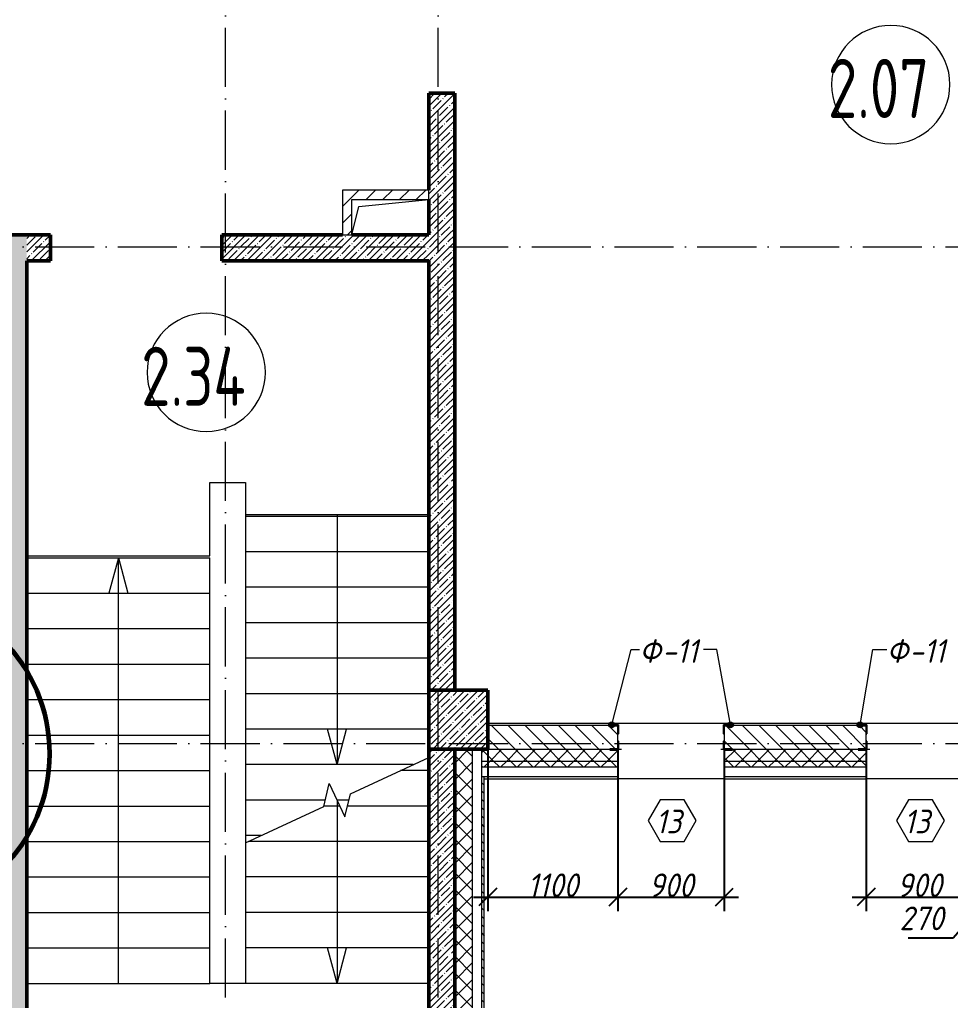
# Model space of a CAD drawing. Header units: millimetres. Extents: x -6064 to 178764, y -5836 to 29924.
# Drawn here: x 72020 to 79892, y 1426 to 9721 of the extents above; entities that cross this region are included whole.
import ezdxf

# ---------------------------------------------------------------- set-up
doc = ezdxf.new("R2010")
doc.units = ezdxf.units.MM
doc.linetypes.add('50_200_ШТРИХ_1Т_ш5_п1_п1_', pattern=[700, 500, -100, 0, -100])
doc.layers.add('A-ANNO-DIMS', color=7, linetype='Continuous')
for name, color, linetype, lineweight in [('A-AREA-IDEN', 7, 'Continuous', 9), ('A-DETL', 7, 'Continuous', 9), ('A-FLOR', 7, 'Continuous', 9), ('A-GENM', 7, 'Continuous', 9), ('A-GENM-1', 7, 'Continuous', 25), ('A-GENM-IDEN', 7, 'Continuous', 9), ('A-GLAZ-IDEN', 7, 'Continuous', 9), ('A-WALL', 7, 'Continuous', 5), ('A-WALL-3', 7, 'Continuous', 50), ('A-WALL-4', 7, 'Continuous', 9), ('A-WALL-FNSH-1', 7, 'Continuous', 9), ('A-WALL-PATT-1', 7, 'Continuous', 5), ('I-WALL', 7, 'Continuous', 5), ('S-COLS-1', 7, 'Continuous', 5), ('S-COLS-2', 7, 'Continuous', 50), ('S-STRS-1', 7, 'Continuous', 9), ('S-STRS-ANNO', 7, 'Continuous', 5), ('S-STRS-MBND', 7, 'Continuous', 9), ('Оси-1', 7, '50_200_ШТРИХ_1Т_ш5_п1_п1_', 9)]:
    doc.layers.add(name, color=color, linetype=linetype, lineweight=lineweight)
for name, color, linetype, lineweight, true_color in [('A-WALL-1', 7, 'Continuous', 13, 0xce0000), ('A-WALL-6', 7, 'Continuous', 13, 0x008000), ('A-WALL-FNSH-3', 7, 'Continuous', 13, 0x008000), ('A-WALL-PATT-2', 7, 'Continuous', 5, 0xce0000), ('A-WALL-PATT-3', 7, 'Continuous', 5, 0x008000)]:
    doc.layers.add(name, color=color, linetype=linetype, lineweight=lineweight, true_color=true_color)
doc.styles.add('ISOCPEUR_I_2', font='isocpeui.ttf', dxfattribs={"width": 0.9, "height": 200})
doc.styles.add('СПДС', font='ГОСТ тип А.ttf', dxfattribs={"width": 0.9})
doc.dimstyles.new('ISO-2_0_0_9К_СРЕДНИЙ', dxfattribs={"dimscale": 304.8, "dimtxt": 199.196235, "dimasz": 0.492126, "dimexe": 0.393701, "dimexo": 0, "dimgap": 0, "dimtad": 1, "dimdec": 0, "dimzin": 0, "dimdsep": 46, "dimtxsty": 'ISOCPEUR_I_2', "dimblk1": 'OBLIQUE', "dimblk2": 'OBLIQUE', "dimsah": 1, "dimcen": 0.09, "dimdle": 0.393701, "dimazin": 0, "dimtfac": 1, "dimtdec": 4, "dimtix": 1, "dimtmove": 1, "dimatfit": 3, "dimfxl": 1, "dimtvp": 1, "dimtolj": 1, "dimtzin": 0, "dimarcsym": 2})
doc.dimstyles.new('ISO-2_0_0_9К_СРЕДНИЙ_2', dxfattribs={"dimscale": 304.8, "dimtxt": 199.196235, "dimasz": 0.492126, "dimexe": 0.393701, "dimexo": 0, "dimgap": 0, "dimtad": 1, "dimdec": 0, "dimzin": 0, "dimdsep": 46, "dimtxsty": 'ISOCPEUR_I_2', "dimblk1": 'OBLIQUE', "dimblk2": 'OBLIQUE', "dimsah": 1, "dimcen": 0.09, "dimdle": 0.393701, "dimazin": 0, "dimtfac": 1, "dimtdec": 4, "dimtix": 1, "dimtmove": 0, "dimatfit": 3, "dimfxl": 1, "dimtvp": 1, "dimtolj": 1, "dimtzin": 0, "dimarcsym": 2})
pattern_1 = [(45, (0, 0), (-57.02463, 57.02463), []), (45, (57.025, 0), (-57.02463, 57.02463), [100.806, -20.161, 3.353, -16.808])]
pattern_2 = [(45, (0, 0), (-70.71068, 70.71068), []), (135, (0, 0), (-70.71068, -70.71068), [])]
pattern_3 = [(45, (0, 0), (-70.71068, 70.71068), [])]

# ---------------------------------------------------------------- blocks, each defined once
blk = doc.blocks.new('AR_Отверстие прямоугольное _в плите_ - AR_Отверстие прямоугольное _в плите_-24505298-АР1_1_Кладочный план 2 этажа')
at = {"layer": 'A-GENM'}
for p, q in [((-325, -150), (-265, 90)), ((-265, 90), (325, 150))]:
    blk.add_line(p, q, dxfattribs=at)
blk = doc.blocks.new('Фахверк_СКБ_Уголок - Ф-11_200х2500 h-28441216-АР1_1_Кладочный план 2 этажа')
at = {"layer": 'A-GENM-1'}
for p, q in [((200, 156), (125, 156)), ((125, 156), (125, 81)), ((131, 81), (131, 150)), ((131, 150), (200, 150)), ((200, 150), (200, 156)), ((125, 81), (131, 81)), ((131, 19), (125, 19)), ((125, 19), (125, -56)), ((131, -50), (131, 19)), ((125, -56), (200, -56)), ((200, -50), (131, -50)), ((200, -56), (200, -50))]:
    blk.add_line(p, q, dxfattribs=at)
blk = doc.blocks.new('_Oblique')
at = {"color": 0, "linetype": 'ByBlock', "lineweight": -2}
blk.add_line((-0.5, -0.5), (0.5, 0.5), dxfattribs=at)
blk = doc.blocks.new('DIMBLOCK324-АР1_1_Кладочный план 2 этажа')
at = {"layer": 'A-ANNO-DIMS', "color": 0, "lineweight": -2, "transparency": 16777216}
for p, q in [((75980, 3550), (75980, 2179.6)), ((77080, 3550), (77080, 2179.6)), ((75860, 2299.6), (77200, 2299.6))]:
    blk.add_line(p, q, dxfattribs=at)
at = {"layer": 'Defpoints', "color": 0, "transparency": 16777216}
for p in [(75980, 3550), (77080, 3550), (77080, 2299.6)]:
    blk.add_point(p, dxfattribs=at)
at = {"layer": 'A-ANNO-DIMS', "color": 0, "lineweight": -2, "transparency": 16777216, "xscale": 150, "yscale": 150, "zscale": 150, "rotation": 180}
blk.add_blockref('_Oblique', (75980, 2299.6), dxfattribs=at)
at = {"layer": 'A-ANNO-DIMS', "color": 0, "lineweight": -2, "transparency": 16777216, "xscale": 150, "yscale": 150, "zscale": 150}
blk.add_blockref('_Oblique', (77080, 2299.6), dxfattribs=at)
at = {"layer": 'A-ANNO-DIMS', "color": 0, "transparency": 16777216, "insert": (76530, 2399.6), "char_height": 200, "width": 514.846, "attachment_point": 5, "style": 'ISOCPEUR_I_2'}
blk.add_mtext('\\A1;1100', dxfattribs=at)
blk = doc.blocks.new('DIMBLOCK325-АР1_1_Кладочный план 2 этажа')
at = {"layer": 'A-ANNO-DIMS', "color": 0, "lineweight": -2, "transparency": 16777216}
for p, q in [((77080, 3550), (77080, 2179.6)), ((77980, 3550), (77980, 2179.6)), ((76960, 2299.6), (78100, 2299.6))]:
    blk.add_line(p, q, dxfattribs=at)
at = {"layer": 'Defpoints', "color": 0, "transparency": 16777216}
for p in [(77080, 3550), (77980, 3550), (77980, 2299.6)]:
    blk.add_point(p, dxfattribs=at)
at = {"layer": 'A-ANNO-DIMS', "color": 0, "lineweight": -2, "transparency": 16777216, "xscale": 150, "yscale": 150, "zscale": 150, "rotation": 180}
blk.add_blockref('_Oblique', (77080, 2299.6), dxfattribs=at)
at = {"layer": 'A-ANNO-DIMS', "color": 0, "lineweight": -2, "transparency": 16777216, "xscale": 150, "yscale": 150, "zscale": 150}
blk.add_blockref('_Oblique', (77980, 2299.6), dxfattribs=at)
at = {"layer": 'A-ANNO-DIMS', "color": 0, "transparency": 16777216, "insert": (77530, 2399.6), "char_height": 200, "width": 455.087, "attachment_point": 5, "style": 'ISOCPEUR_I_2'}
blk.add_mtext('\\A1;900', dxfattribs=at)
blk = doc.blocks.new('DIMBLOCK326-АР1_1_Кладочный план 2 этажа')
at = {"layer": 'A-ANNO-DIMS', "color": 0, "lineweight": -2, "transparency": 16777216}
for p, q in [((79180, 3550), (79180, 2179.6)), ((80080, 3550), (80080, 2179.6)), ((79060, 2299.6), (80200, 2299.6))]:
    blk.add_line(p, q, dxfattribs=at)
at = {"layer": 'Defpoints', "color": 0, "transparency": 16777216}
for p in [(79180, 3550), (80080, 3550), (80080, 2299.6)]:
    blk.add_point(p, dxfattribs=at)
at = {"layer": 'A-ANNO-DIMS', "color": 0, "lineweight": -2, "transparency": 16777216, "xscale": 150, "yscale": 150, "zscale": 150, "rotation": 180}
blk.add_blockref('_Oblique', (79180, 2299.6), dxfattribs=at)
at = {"layer": 'A-ANNO-DIMS', "color": 0, "lineweight": -2, "transparency": 16777216, "xscale": 150, "yscale": 150, "zscale": 150}
blk.add_blockref('_Oblique', (80080, 2299.6), dxfattribs=at)
at = {"layer": 'A-ANNO-DIMS', "color": 0, "transparency": 16777216, "insert": (79630, 2399.6), "char_height": 200, "width": 455.087, "attachment_point": 5, "style": 'ISOCPEUR_I_2'}
blk.add_mtext('\\A1;900', dxfattribs=at)
blk = doc.blocks.new('DIMBLOCK327-АР1_1_Кладочный план 2 этажа')
at = {"layer": 'A-ANNO-DIMS', "color": 0, "lineweight": -2, "transparency": 16777216}
for p, q in [((80080, 3550), (80080, 2179.6)), ((80350, 3550), (80350, 2179.6)), ((80215, 2299.6), (79916.9, 1952.9)), ((79960, 2299.6), (80470, 2299.6)), ((79916.9, 1952.9), (79534.6, 1952.9))]:
    blk.add_line(p, q, dxfattribs=at)
at = {"layer": 'Defpoints', "color": 0, "transparency": 16777216}
for p in [(80080, 3550), (80350, 3550), (80350, 2299.6)]:
    blk.add_point(p, dxfattribs=at)
at = {"layer": 'A-ANNO-DIMS', "color": 0, "lineweight": -2, "transparency": 16777216, "xscale": 150, "yscale": 150, "zscale": 150, "rotation": 180}
blk.add_blockref('_Oblique', (80080, 2299.6), dxfattribs=at)
at = {"layer": 'A-ANNO-DIMS', "color": 0, "lineweight": -2, "transparency": 16777216, "xscale": 150, "yscale": 150, "zscale": 150}
blk.add_blockref('_Oblique', (80350, 2299.6), dxfattribs=at)
at = {"layer": 'A-ANNO-DIMS', "color": 0, "transparency": 16777216, "insert": (79461.9, 2219.6), "char_height": 200, "width": 455.087, "attachment_point": 1, "line_spacing_factor": 1.149209, "style": 'ISOCPEUR_I_2'}
blk.add_mtext('\\A1;270', dxfattribs=at)
blk = doc.blocks.new('AAR_СКБ_Марка_Окна_Перемычка и проем - Марка проема-25443838-АР1_1_Кладочный план 2 этажа')
at = {"layer": 'A-GLAZ-IDEN'}
for p, q in [((-0.968, -0.984), (-1.986, -2.747)), ((1.067, -0.984), (-0.968, -0.984)), ((2.085, -2.747), (1.067, -0.984)), ((-1.986, -2.747), (-0.968, -4.509)), ((1.067, -4.509), (2.085, -2.747)), ((-0.968, -4.509), (1.067, -4.509))]:
    blk.add_line(p, q, dxfattribs=at)
blk = doc.blocks.new('Марка_Помещения - Номер-25198446-Объем проектирования 2 этажа')
at = {"layer": 'A-AREA-IDEN'}
for start, end in [(360, 180), (180, 360)]:
    blk.add_arc((0, 0), 2.5, start, end, dxfattribs=at)

msp = doc.modelspace()

# ---------------------------------------------------------------- hatches: boundary and pattern name
at = {"layer": 'A-GENM-IDEN'}
h = msp.add_hatch(color=256, dxfattribs=at)
edge = h.paths.add_edge_path(flags=0)
edge.add_arc((77027.7, 3756), 25, 0, 360)
h = msp.add_hatch(color=256, dxfattribs=at)
edge = h.paths.add_edge_path(flags=0)
edge.add_arc((78032.3, 3756), 25, 0, 360)
h = msp.add_hatch(color=256, dxfattribs=at)
edge = h.paths.add_edge_path(flags=0)
edge.add_arc((79127.7, 3756), 25, 0, 360)
at = {"layer": 'A-WALL-PATT-1'}
h = msp.add_hatch(dxfattribs=at)
h.set_pattern_fill('FP_7', color=256, style=0, pattern_type=2)
h.set_pattern_definition(pattern_1)
h.paths.add_polyline_path([(75700, 7900), (75700, 9100), (75480, 9100), (75480, 7900)], flags=0)
h.paths.add_polyline_path([(75700, 10700), (75700, 10900), (75480, 10900), (75480, 10700)], flags=0)
h = msp.add_hatch(dxfattribs=at)
h.set_pattern_fill('FP_7', color=256, style=0, pattern_type=2)
h.set_pattern_definition(pattern_1)
h.paths.add_polyline_path([(71916.9, 120), (72080, 120), (72080, 7900), (71860, 7900), (71860, 120)], flags=0)
h = msp.add_hatch(dxfattribs=at)
h.set_pattern_fill('FP_7', color=256, style=0, pattern_type=2)
h.set_pattern_definition(pattern_1)
h.paths.add_polyline_path([(72080, 7680), (72280, 7680), (72280, 7900), (72080, 7900)], flags=0)
h.paths.add_polyline_path([(75480, 7680), (75480, 7900), (73730, 7900), (73730, 7680), (74981.4, 7680)], flags=0)
h = msp.add_hatch(dxfattribs=at)
h.set_pattern_fill('FP_7', color=256, style=0, pattern_type=2)
h.set_pattern_definition(pattern_1)
h.paths.add_polyline_path([(75480, 4050), (75700, 4050), (75700, 7900), (75480, 7900), (75480, 4392.9)], flags=0)
h = msp.add_hatch(dxfattribs=at)
h.set_pattern_fill('FP_7', color=256, style=0, pattern_type=2)
h.set_pattern_definition(pattern_1)
h.paths.add_polyline_path([(75700, -100), (75700, 3550), (75480, 3550), (75480, -100)], flags=0)
h = msp.add_hatch(dxfattribs=at)
h.set_pattern_fill('FP_11', color=256, style=0, pattern_type=2)
h.set_pattern_definition(pattern_2)
h.paths.add_polyline_path([(75700, -250), (75850, -250), (75850, 3550), (75700, 3550), (75700, -100)], flags=0)
h = msp.add_hatch(dxfattribs=at)
h.set_pattern_fill('FP_11', color=256, style=0, pattern_type=2)
h.set_pattern_definition(pattern_2)
h.paths.add_polyline_path([(77080, 3450), (77079.5, 3544), (77011, 3544), (77011, 3550), (75930, 3550), (75930, 3450), (76513.7, 3450)], flags=0)
h.paths.add_polyline_path([(84700, 3450), (84700, 3550), (84169, 3550), (84169, 3544), (84100, 3544), (84100, 3450), (84200, 3450)], flags=0)
h.paths.add_polyline_path([(79180, 3450), (79179.5, 3544), (79111, 3544), (79111, 3550), (78049, 3550), (78049, 3544), (77980, 3544), (77980, 3450), (79111, 3450)], flags=0)
h.paths.add_polyline_path([(80149, 3450), (81400, 3450), (81399.5, 3544), (81331, 3544), (81331, 3550), (80149, 3550), (80149, 3544), (80080, 3544), (80080, 3450)], flags=0)
h = msp.add_hatch(dxfattribs=at)
h.set_pattern_fill('FP_11', color=256, style=0, pattern_type=2)
h.set_pattern_definition(pattern_2)
h.paths.add_polyline_path([(84175, 3400), (84800, 3400), (84800, 3450), (84100, 3450), (84100, 3400)], flags=0)
h.paths.add_polyline_path([(79180, 3400), (79180, 3450), (77980, 3450), (77980, 3400), (78045.9, 3400)], flags=0)
h.paths.add_polyline_path([(77080, 3400), (77080, 3450), (75930, 3450), (75930, 3400), (76513.7, 3400)], flags=0)
h.paths.add_polyline_path([(80080, 3400), (81400, 3400), (81400, 3450), (80080, 3450)], flags=0)
h = msp.add_hatch(dxfattribs=at)
h.set_pattern_fill('FP_23', color=256, style=0, pattern_type=2)
h.set_pattern_definition([(135, (0, 0), (-35.35534, -35.35534), [])])
h.paths.add_polyline_path([(75930, -350), (75950, -350), (75950, 3320), (75930, 3320), (75930, -330)], flags=0)
at = {"layer": 'A-WALL-PATT-2'}
h = msp.add_hatch(dxfattribs=at)
h.set_pattern_fill('FP_22', color=256, style=0, pattern_type=2)
h.set_pattern_definition([(135, (0, 0), (-70.71068, -70.71068), [])])
h.paths.add_polyline_path([(78049, 3550), (79180, 3550), (79180, 3750), (77980, 3750), (77980, 3550), (78045.9, 3550)], flags=0)
h.paths.add_polyline_path([(80350, 3550), (80350, 3750), (80080, 3750), (80080, 3550), (80149, 3550)], flags=0)
h.paths.add_polyline_path([(76513.7, 3550), (77080, 3550), (77080, 3750), (75980, 3750), (75980, 3550)], flags=0)
at = {"layer": 'A-WALL-PATT-3'}
h = msp.add_hatch(dxfattribs=at)
h.set_pattern_fill('FP_24', color=256, style=0, pattern_type=2)
h.set_pattern_definition(pattern_3)
h.paths.add_polyline_path([(74830, 7900), (74830, 8280), (74750, 8280), (74750, 7900)], flags=0)
h = msp.add_hatch(dxfattribs=at)
h.set_pattern_fill('FP_24', color=256, style=0, pattern_type=2)
h.set_pattern_definition(pattern_3)
h.paths.add_polyline_path([(74830, 8200), (75480, 8200), (75480, 8280), (74830, 8280)], flags=0)
at = {"layer": 'S-COLS-1'}
h = msp.add_hatch(dxfattribs=at)
h.set_pattern_fill('FP_7', color=256, style=0, pattern_type=2)
h.set_pattern_definition(pattern_1)
h.paths.add_polyline_path([(75980, 3550), (75980, 4050), (75480, 4050), (75480, 3550)], flags=0)

# ---------------------------------------------------------------- linework, layer by layer
at = {"color": 6, "lineweight": 60}
msp.add_circle((70903.1, 3510.7), 1369.4, dxfattribs=at)
at = {"layer": 'A-DETL'}
for p, q in [((75930, 3400), (77080, 3400)), ((77980, 3400), (79180, 3400))]:
    msp.add_line(p, q, dxfattribs=at)
at = {"layer": 'A-FLOR'}
for p, q in [((73630, 5185), (73630, 5805)), ((73630, 5805), (73930, 5805)), ((73930, 5805), (73930, 5535)), ((73930, 5535), (75480, 5535)), ((72080, 5185), (73630, 5185))]:
    msp.add_line(p, q, dxfattribs=at)
at = {"layer": 'A-GENM-IDEN'}
for p, q in [((77027.7, 3756), (77192.2, 4392.9)), ((77192.2, 4392.9), (77262.7, 4392.9)), ((77917.4, 4392.9), (77805, 4392.9)), ((78032.3, 3756), (77917.4, 4392.9)), ((79127.7, 3756), (79235.5, 4392.9)), ((79235.5, 4392.9), (79354, 4392.9))]:
    msp.add_line(p, q, dxfattribs=at)
for centre in [(77027.7, 3756), (78032.3, 3756), (79127.7, 3756)]:
    msp.add_circle(centre, 25, dxfattribs=at)
at = {"layer": 'A-WALL'}
for p, q in [((75930, 3450), (77080, 3450)), ((77980, 3450), (79180, 3450)), ((75930, 3320), (77080, 3320)), ((75950, 3300), (75950, 3320)), ((77980, 3320), (79180, 3320))]:
    msp.add_line(p, q, dxfattribs=at)
at = {"layer": 'A-WALL-1'}
for p, q in [((77011, 3750), (75980, 3750)), ((75980, 3750), (75980, 3550)), ((79111, 3750), (78049, 3750)), ((77080, 3619), (77080, 3681)), ((77980, 3681), (77980, 3619)), ((79180, 3619), (79180, 3681)), ((75980, 3550), (77011, 3550)), ((78049, 3550), (79111, 3550))]:
    msp.add_line(p, q, dxfattribs=at)
at = {"layer": 'A-WALL-3'}
for p, q in [((75480, 9100), (75480, 8280)), ((75700, 9100), (75480, 9100)), ((75700, 4050), (75700, 9100)), ((75480, 8200), (75480, 7900)), ((72280, 7900), (71860, 7900)), ((72280, 7680), (72280, 7900)), ((74750, 7900), (73730, 7900)), ((73730, 7900), (73730, 7680)), ((75480, 7900), (74830, 7900)), ((72080, 120), (72080, 7680)), ((72080, 7680), (72280, 7680)), ((73730, 7680), (75480, 7680)), ((75480, 7680), (75480, 4050)), ((75480, 4050), (75700, 4050)), ((75700, 3550), (75480, 3550)), ((75480, 3550), (75480, 120)), ((75700, -100), (75700, 3550))]:
    msp.add_line(p, q, dxfattribs=at)
at = {"layer": 'A-WALL-4'}
for p, q in [((75980, 3550), (75700, 3550)), ((75850, -250), (75850, 3550)), ((75930, -330), (75930, 3550)), ((77080, 3320), (77080, 3544)), ((77086, 3550), (77110, 3550)), ((77950, 3550), (77974, 3550)), ((77980, 3544), (77980, 3320)), ((79180, 3320), (79180, 3544)), ((79186, 3550), (79210, 3550)), ((77980, 3300), (77080, 3300)), ((80080, 3300), (79180, 3300))]:
    msp.add_line(p, q, dxfattribs=at)
at = {"layer": 'A-WALL-6'}
for p, q in [((75480, 8200), (75480, 8280)), ((74750, 7900), (74830, 7900))]:
    msp.add_line(p, q, dxfattribs=at)
at = {"layer": 'A-WALL-FNSH-1'}
for p, q in [((77080, 3300), (77080, 3320)), ((77980, 3320), (77980, 3300)), ((79180, 3300), (79180, 3320)), ((75950, 3300), (77080, 3300)), ((75950, -350), (75950, 3300)), ((77980, 3300), (79180, 3300))]:
    msp.add_line(p, q, dxfattribs=at)
at = {"layer": 'A-WALL-FNSH-3'}
for p, q in [((74750, 8280), (74750, 7900)), ((75480, 8280), (74750, 8280)), ((74830, 7900), (74830, 8200)), ((74830, 8200), (75480, 8200))]:
    msp.add_line(p, q, dxfattribs=at)
at = {"layer": 'I-WALL'}
msp.add_line((75980, 3770), (80350, 3770), dxfattribs=at)
at = {"layer": 'S-COLS-2'}
for p, q in [((75980, 4050), (75480, 4050)), ((75480, 4050), (75480, 3550)), ((75980, 3550), (75980, 4050)), ((75480, 3550), (75980, 3550))]:
    msp.add_line(p, q, dxfattribs=at)
at = {"layer": 'S-STRS-1'}
for p, q in [((73930, 5535), (73930, 5520)), ((75480, 5520), (73930, 5520)), ((73930, 5520), (73930, 5220)), ((75480, 5520), (73930, 5520)), ((72080, 5170), (73630, 5170)), ((73630, 4870), (73630, 5170)), ((73930, 5220), (73930, 4920)), ((75480, 5220), (73930, 5220)), ((75480, 5220), (73930, 5220)), ((73930, 4920), (73930, 4620)), ((75480, 4920), (73930, 4920)), ((75480, 4920), (73930, 4920)), ((72080, 4870), (73630, 4870)), ((72080, 4870), (73630, 4870)), ((73630, 4570), (73630, 4870)), ((72080, 4570), (73630, 4570)), ((72080, 4570), (73630, 4570)), ((73630, 4270), (73630, 4570)), ((73930, 4620), (73930, 4320)), ((75480, 4620), (73930, 4620)), ((75480, 4620), (73930, 4620)), ((73930, 4320), (73930, 4020)), ((75480, 4320), (73930, 4320)), ((75480, 4320), (73930, 4320)), ((72080, 4270), (73630, 4270)), ((72080, 4270), (73630, 4270)), ((73630, 3970), (73630, 4270)), ((73930, 4020), (73930, 3720)), ((75480, 4020), (73930, 4020)), ((75480, 4020), (73930, 4020)), ((72080, 3970), (73630, 3970)), ((72080, 3970), (73630, 3970)), ((73630, 3670), (73630, 3970)), ((72080, 3670), (73630, 3670)), ((72080, 3670), (73630, 3670)), ((73630, 3370), (73630, 3670)), ((73930, 3720), (73930, 3420)), ((75480, 3720), (73930, 3720)), ((75480, 3720), (73930, 3720)), ((73930, 3420), (73930, 3120)), ((75348.4, 3420), (73930, 3420)), ((75348.4, 3420), (73930, 3420)), ((72080, 3370), (73630, 3370)), ((72080, 3370), (73630, 3370)), ((73630, 3070), (73630, 3370)), ((75480, 3370), (75241.1, 3370)), ((75480, 3370), (75241.1, 3370)), ((72080, 3070), (73630, 3070)), ((72080, 3070), (73630, 3070)), ((73630, 2770), (73630, 3070)), ((73930, 3120), (73930, 2820)), ((74604.6, 3120), (73930, 3120)), ((74604.6, 3120), (73930, 3120)), ((74728.3, 3070), (74592.4, 3070)), ((74728.3, 3070), (74592.4, 3070)), ((74805.4, 3120), (74705, 3120)), ((74805.4, 3120), (74705, 3120)), ((75480, 3070), (74793.3, 3070)), ((75480, 3070), (74793.3, 3070)), ((72080, 2770), (73630, 2770)), ((72080, 2770), (73630, 2770)), ((73630, 2470), (73630, 2770)), ((73930, 2820), (73930, 2758.6)), ((74061.6, 2820), (73930, 2820)), ((74061.6, 2820), (73930, 2820)), ((73930, 2758.6), (73930, 2470)), ((75480, 2770), (73954.4, 2770)), ((75480, 2770), (73954.4, 2770)), ((72080, 2470), (73630, 2470)), ((72080, 2470), (73630, 2470)), ((73630, 2170), (73630, 2470)), ((73930, 2470), (73930, 2170)), ((75480, 2470), (73930, 2470)), ((75480, 2470), (73930, 2470)), ((72080, 2170), (73630, 2170)), ((72080, 2170), (73630, 2170)), ((73630, 1870), (73630, 2170)), ((73930, 2170), (73930, 1870)), ((75480, 2170), (73930, 2170)), ((75480, 2170), (73930, 2170)), ((72080, 1870), (73630, 1870)), ((72080, 1870), (73630, 1870)), ((73630, 1570), (73630, 1870)), ((73930, 1870), (73930, 1570)), ((75480, 1870), (73930, 1870)), ((75480, 1870), (73930, 1870)), ((72080, 1570), (73630, 1570)), ((72080, 1570), (73630, 1570)), ((73930, 1570), (73630, 1570)), ((75480, 1570), (73930, 1570)), ((75480, 1570), (73930, 1570))]:
    msp.add_line(p, q, dxfattribs=at)
at = {"layer": 'S-STRS-ANNO'}
for p, q in [((74705, 5535), (74705, 5520)), ((74705, 5520), (74705, 5220)), ((72855, 5170), (72774.6, 4870)), ((72855, 4870), (72855, 5170)), ((72855, 5170), (72935.4, 4870)), ((74705, 5220), (74705, 4920)), ((74705, 4920), (74705, 4620)), ((72855, 4570), (72855, 4870)), ((72855, 4270), (72855, 4570)), ((74705, 4620), (74705, 4320)), ((74705, 4320), (74705, 4020)), ((72855, 3970), (72855, 4270)), ((74705, 4020), (74705, 3720)), ((72855, 3670), (72855, 3970)), ((72855, 3370), (72855, 3670)), ((74705, 3420), (74624.6, 3720)), ((74705, 3720), (74705, 3420)), ((74705, 3420), (74785.4, 3720)), ((72855, 3070), (72855, 3370)), ((72855, 2770), (72855, 3070)), ((74705, 3120), (74705, 3070)), ((74705, 3070), (74705, 2770)), ((72855, 2470), (72855, 2770)), ((74705, 2770), (74705, 2470)), ((72855, 2170), (72855, 2470)), ((74705, 2470), (74705, 2170)), ((72855, 1870), (72855, 2170)), ((74705, 2170), (74705, 1870)), ((72855, 1570), (72855, 1870)), ((74705, 1570), (74624.6, 1870)), ((74705, 1870), (74705, 1570)), ((74705, 1570), (74785.4, 1870))]:
    msp.add_line(p, q, dxfattribs=at)
at = {"layer": 'S-STRS-MBND'}
for p, q in [((74818.3, 3172.8), (75480, 3481.4)), ((74591.7, 3067.2), (74639, 3261.6)), ((74639, 3261.6), (74771, 2978.4)), ((74771, 2978.4), (74818.3, 3172.8)), ((73930, 2758.6), (74591.7, 3067.2))]:
    msp.add_line(p, q, dxfattribs=at)
at = {"layer": 'Оси-1'}
for p, q in [((73760, -4150), (73760, 28636.9)), ((75560, -4150), (75560, 28636.9)), ((-4160, 7800), (125951.6, 7800)), ((-4160, 3600), (125951.6, 3600))]:
    msp.add_line(p, q, dxfattribs=at)

# ---------------------------------------------------------------- block references
at = {"layer": 'A-AREA-IDEN', "xscale": 199.9999999999999, "yscale": 199.9999999999999, "zscale": 199.9999999999999}
for p in [(79387.9, 9171.7), (73598.2, 6737.3)]:
    msp.add_blockref('Марка_Помещения - Номер-25198446-Объем проектирования 2 этажа', p, dxfattribs=at)
at = {"layer": 'A-GENM'}
msp.add_blockref('AR_Отверстие прямоугольное _в плите_ - AR_Отверстие прямоугольное _в плите_-24505298-АР1_1_Кладочный план 2 этажа', (75155, 8050), dxfattribs=at)
at = {"layer": 'A-GENM-1', "rotation": 180}
for p in [(77211, 3700), (79311, 3700)]:
    msp.add_blockref('Фахверк_СКБ_Уголок - Ф-11_200х2500 h-28441216-АР1_1_Кладочный план 2 этажа', p, dxfattribs=at)
at = {"layer": 'A-GENM-1'}
msp.add_blockref('Фахверк_СКБ_Уголок - Ф-11_200х2500 h-28441216-АР1_1_Кладочный план 2 этажа', (77849, 3600), dxfattribs=at)
at = {"layer": 'A-GLAZ-IDEN', "xscale": 99.99999999999993, "yscale": 99.99999999999993, "zscale": 99.99999999999993}
for p in [(77533.8, 3221.7), (79633.8, 3221.7)]:
    msp.add_blockref('AAR_СКБ_Марка_Окна_Перемычка и проем - Марка проема-25443838-АР1_1_Кладочный план 2 этажа', p, dxfattribs=at)

# ---------------------------------------------------------------- texts
at = {"layer": 'A-AREA-IDEN', "char_height": 500, "attachment_point": 1, "style": 'СПДС'}
for s, insert, width in [('2.07', (78856.4, 9388.9), 1327.594), ('2.34', (73048.7, 6954.4), 1370.886)]:
    msp.add_mtext(s, dxfattribs=dict(at, insert=insert, width=width))
at = {"layer": 'A-GENM-IDEN', "char_height": 200, "attachment_point": 1, "style": 'ISOCPEUR_I_2'}
for s, insert, width in [('\\fISOCPEUR|b0|i1|c204|p34|;\\W.9;Ф', (77262.7, 4480.5), 230.886), ('\\fISOCPEUR|b0|i1|c204|p34|;\\W.9;Ф', (77262.7, 4480.5), 230.886), ('-11', (77453.2, 4480.5), 389.62), ('-11', (77453.2, 4480.5), 389.62), ('\\fISOCPEUR|b0|i1|c204|p34|;\\W.9;Ф', (79354, 4480.5), 230.886), ('\\fISOCPEUR|b0|i1|c204|p34|;\\W.9;Ф', (79354, 4480.5), 230.886), ('-11', (79544.5, 4480.5), 389.62), ('-11', (79544.5, 4480.5), 389.62)]:
    msp.add_mtext(s, dxfattribs=dict(at, insert=insert, width=width))
at = {"layer": 'A-GLAZ-IDEN', "char_height": 200, "width": 274.177, "attachment_point": 1, "style": 'ISOCPEUR_I_2'}
for insert in [(77399.9, 3039), (79499.9, 3039)]:
    msp.add_mtext('13', dxfattribs=dict(at, insert=insert))

# ---------------------------------------------------------------- dimensions: what is measured, and where the dimension line sits
at = {"layer": 'A-ANNO-DIMS'}
for base, p1, p2, override, picture, middle in [((77080, 2299.6), (75980, 3550), (77080, 3550), {"dimpost": '<>', "dimfxl": 1099.999976}, 'DIMBLOCK324-АР1_1_Кладочный план 2 этажа', (76530, 2399.6)), ((77980, 2299.6), (77080, 3550), (77980, 3550), {"dimpost": '<>', "dimfxl": 900}, 'DIMBLOCK325-АР1_1_Кладочный план 2 этажа', (77530, 2399.6)), ((80080, 2299.6), (79180, 3550), (80080, 3550), {"dimpost": '<>', "dimfxl": 900}, 'DIMBLOCK326-АР1_1_Кладочный план 2 этажа', (79630, 2399.6))]:
    dim = msp.add_linear_dim(base=base, p1=p1, p2=p2, dimstyle='ISO-2_0_0_9К_СРЕДНИЙ_2', override=override, dxfattribs=at)
    dim.commit()
    dim.dimension.update_dxf_attribs({"geometry": picture, "text_midpoint": middle})
dim = msp.add_linear_dim(base=(80350, 2299.6), p1=(80080, 3550), p2=(80350, 3550), dimstyle='ISO-2_0_0_9К_СРЕДНИЙ', override={"dimpost": '<>', "dimfxl": 269.999999}, dxfattribs=at)
dim.commit()
dim.dimension.update_dxf_attribs({"geometry": 'DIMBLOCK327-АР1_1_Кладочный план 2 этажа', "text_midpoint": (79916.9, 1952.9), "dimtype": 160})

doc.saveas('drawing.dxf')
